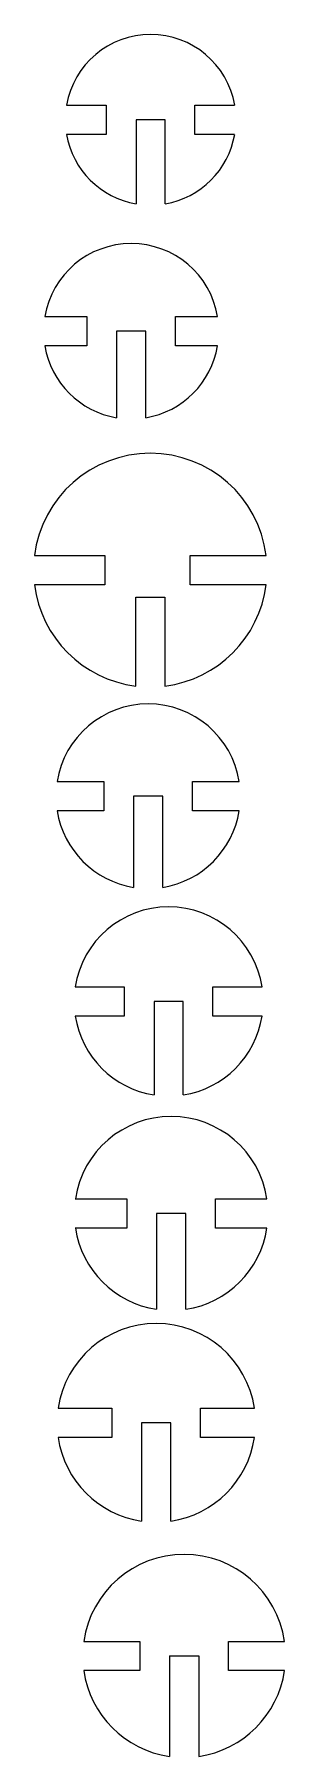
# Model space of a CAD drawing. Header units: millimetres. Extents: x -566 to 8079, y -1523 to 3979.
# Drawn here: x 6031 to 6056.6, y 1729.6 to 1906.3 of the extents above; entities that cross this region are included whole.
import ezdxf
from ezdxf.lldxf.tags import DXFTag

# ---------------------------------------------------------------- set-up
doc = ezdxf.new("R2010")
doc.units = ezdxf.units.MM
tags = doc.linetypes.add('CENTER', pattern=[10.16, 6.35, -1.27, 1.27, -1.27]).pattern_tags.tags
tags[10:11] = [DXFTag(74, 4), DXFTag(75, 0), DXFTag(340, '0'), DXFTag(46, 1.0), DXFTag(50, 0.0), DXFTag(44, 0.0), DXFTag(45, 0.0)]
tags[8:9] = [DXFTag(74, 4), DXFTag(75, 0), DXFTag(340, '0'), DXFTag(46, 1.0), DXFTag(50, 0.0), DXFTag(44, 0.0), DXFTag(45, 0.0)]
tags[6:7] = [DXFTag(74, 4), DXFTag(75, 0), DXFTag(340, '0'), DXFTag(46, 1.0), DXFTag(50, 0.0), DXFTag(44, 0.0), DXFTag(45, 0.0)]
tags[4:5] = [DXFTag(74, 4), DXFTag(75, 0), DXFTag(340, '0'), DXFTag(46, 1.0), DXFTag(50, 0.0), DXFTag(44, 0.0), DXFTag(45, 0.0)]

# ---------------------------------------------------------------- blocks, each defined once
blk = doc.blocks.new('DWG9')
at = {"color": 7, "linetype": 'Continuous', "lineweight": 15}
for p, q in [((903.82, 227.37), (907.91, 227.37)), ((907.91, 227.37), (907.91, 224.37)), ((917.01, 227.37), (921.09, 227.37)), ((917.01, 224.37), (917.01, 227.37)), ((913.96, 225.87), (910.96, 225.87)), ((910.96, 225.87), (910.96, 217.23)), ((913.96, 217.23), (913.96, 225.87)), ((907.91, 224.37), (903.82, 224.37)), ((921.09, 224.37), (917.01, 224.37)), ((901.6, 205.67), (905.92, 205.67)), ((905.92, 205.67), (905.92, 202.67)), ((915.02, 205.67), (919.34, 205.67)), ((915.02, 202.67), (915.02, 205.67)), ((911.97, 204.17), (908.97, 204.17)), ((908.97, 204.17), (908.97, 195.29)), ((911.97, 195.29), (911.97, 204.17)), ((905.92, 202.67), (901.6, 202.67)), ((919.34, 202.67), (915.02, 202.67)), ((900.53, 181.16), (907.76, 181.16)), ((907.76, 181.16), (907.76, 178.16)), ((916.53, 181.16), (924.32, 181.16)), ((916.53, 178.16), (916.53, 181.16)), ((907.76, 178.16), (900.53, 178.16)), ((910.93, 167.76), (910.93, 176.9)), ((910.93, 176.9), (913.93, 176.9)), ((913.93, 176.9), (913.93, 167.76)), ((924.32, 178.16), (916.53, 178.16)), ((902.85, 157.96), (907.66, 157.96)), ((907.66, 157.96), (907.66, 154.96)), ((916.76, 157.96), (921.56, 157.96)), ((916.76, 154.96), (916.76, 157.96)), ((913.71, 156.46), (910.71, 156.46)), ((910.71, 156.46), (910.71, 147.1)), ((913.71, 147.1), (913.71, 156.46)), ((907.66, 154.96), (902.85, 154.96)), ((921.56, 154.96), (916.76, 154.96)), ((904.72, 136.9), (909.76, 136.9)), ((909.76, 136.9), (909.76, 133.9)), ((918.86, 136.9), (923.91, 136.9)), ((918.86, 133.9), (918.86, 136.9)), ((915.81, 135.4), (912.81, 135.4)), ((912.81, 135.4), (912.81, 125.81)), ((915.81, 125.81), (915.81, 135.4)), ((909.76, 133.9), (904.72, 133.9)), ((923.91, 133.9), (918.86, 133.9)), ((904.73, 115.15), (910.02, 115.15)), ((910.02, 115.15), (910.02, 112.15)), ((919.12, 115.15), (924.4, 115.15)), ((919.12, 112.15), (919.12, 115.15)), ((916.07, 113.65), (913.07, 113.65)), ((913.07, 113.65), (913.07, 103.82)), ((916.07, 103.82), (916.07, 113.65)), ((910.02, 112.15), (904.73, 112.15)), ((924.4, 112.15), (919.12, 112.15)), ((902.96, 93.66), (908.48, 93.66)), ((908.48, 93.66), (908.48, 90.66)), ((917.59, 93.66), (923.11, 93.66)), ((917.59, 90.66), (917.59, 93.66)), ((914.54, 92.16), (911.54, 92.16)), ((911.54, 92.16), (911.54, 82.08)), ((914.54, 82.08), (914.54, 92.16)), ((908.48, 90.66), (902.96, 90.66)), ((923.11, 90.66), (917.59, 90.66)), ((905.59, 69.74), (911.35, 69.74)), ((911.35, 69.74), (911.35, 66.74)), ((920.45, 69.74), (926.22, 69.74)), ((920.45, 66.74), (920.45, 69.74)), ((914.4, 68.24), (917.4, 68.24)), ((914.4, 68.24), (914.4, 57.92)), ((917.4, 68.24), (917.4, 57.92)), ((911.35, 66.74), (905.59, 66.74)), ((926.22, 66.74), (920.45, 66.74))]:
    blk.add_line(p, q, dxfattribs=at)
for centre, radius, start, end in [((912.46, 225.87), 8.76, 9.8563, 170.1437), ((912.46, 225.87), 8.76, 189.8563, 260.1437), ((912.46, 225.87), 8.76, 279.8563, 350.1437), ((910.47, 204.17), 9, 9.594, 170.406), ((910.47, 204.17), 9, 189.594, 260.406), ((910.47, 204.17), 9, 279.594, 350.406), ((912.43, 179.66), 11.99, 7.1894, 172.8106), ((912.43, 179.66), 11.99, 187.1894, 262.8106), ((912.43, 179.66), 11.99, 277.1894, 352.8106), ((912.21, 156.46), 9.47, 9.1092, 170.8908), ((912.21, 156.46), 9.47, 189.1092, 260.8908), ((912.21, 156.46), 9.47, 279.1092, 350.8908), ((914.31, 135.4), 9.71, 8.8849, 171.1151), ((914.31, 135.4), 9.71, 188.8849, 261.1151), ((914.31, 135.4), 9.71, 278.8849, 351.1151), ((914.57, 113.65), 9.95, 8.6713, 171.3287), ((914.57, 113.65), 9.95, 188.6713, 261.3287), ((914.57, 113.65), 9.95, 278.6713, 351.3287), ((913.04, 92.16), 10.19, 8.4679, 171.5321), ((913.04, 92.16), 10.19, 188.4679, 261.5321), ((913.04, 92.16), 10.19, 278.4679, 351.5321), ((915.9, 68.24), 10.42, 8.2738, 171.7262), ((915.9, 68.24), 10.42, 188.2738, 261.7262), ((915.9, 68.24), 10.42, 278.2738, 351.7262)]:
    blk.add_arc(centre, radius, start, end, dxfattribs=at)

msp = doc.modelspace()

# ---------------------------------------------------------------- block references
at = {"linetype": 'CENTER'}
msp.add_blockref('DWG9', (5130.42, 1671.7), dxfattribs=at)

doc.saveas('drawing.dxf')
